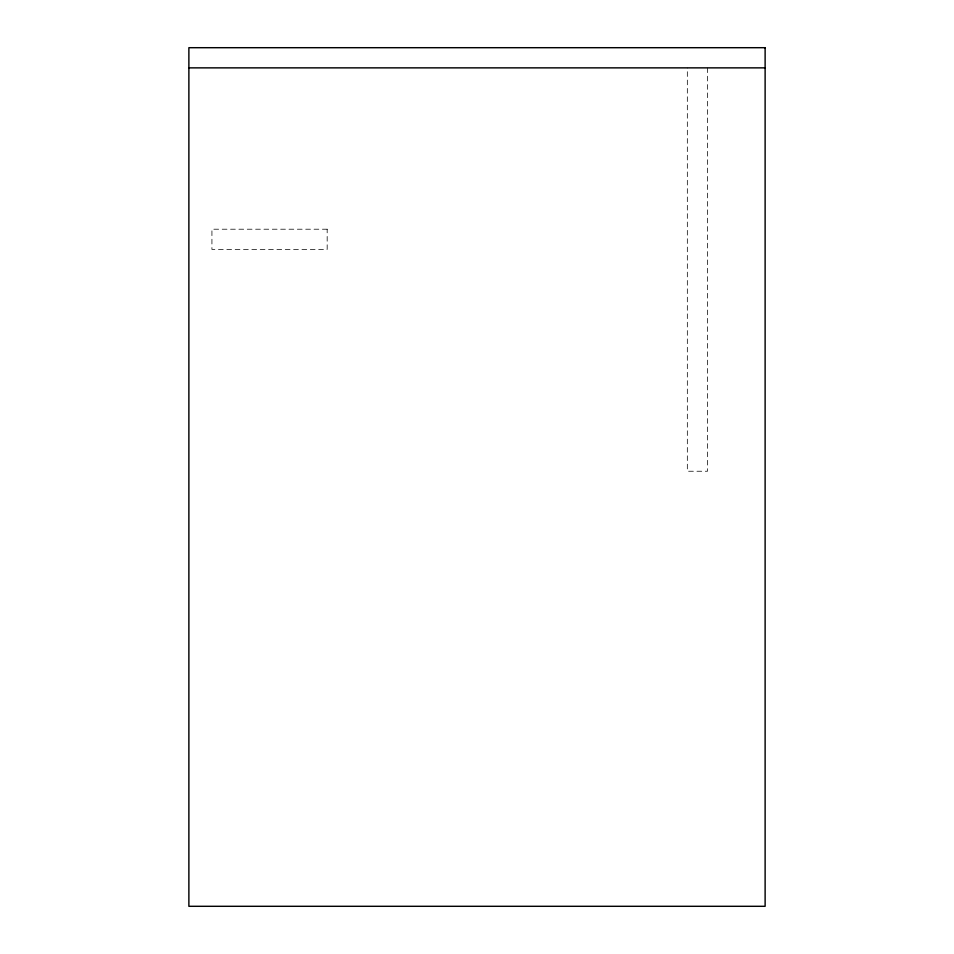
<?xml version="1.0" encoding="UTF-8"?>
<svg xmlns="http://www.w3.org/2000/svg" width="954" height="954" viewBox="0 0 954 954"><rect width="100%" height="100%" fill="white"/><g stroke="black" fill="none" stroke-linecap="round" stroke-linejoin="round"><path stroke-width="0.72" stroke-dasharray="4.77 3.58" d="M707.498 67.865L707.498 471.24L687.333 471.24L687.333 67.865M327.174 229.21L211.931 229.21L211.931 249.388L327.174 249.388L327.174 229.21"/><path stroke-width="1.43" d="M188.88 67.865L765.12 67.865M765.12 47.7L188.88 47.7L188.88 906.3L765.12 906.3L765.12 47.7"/></g></svg>
